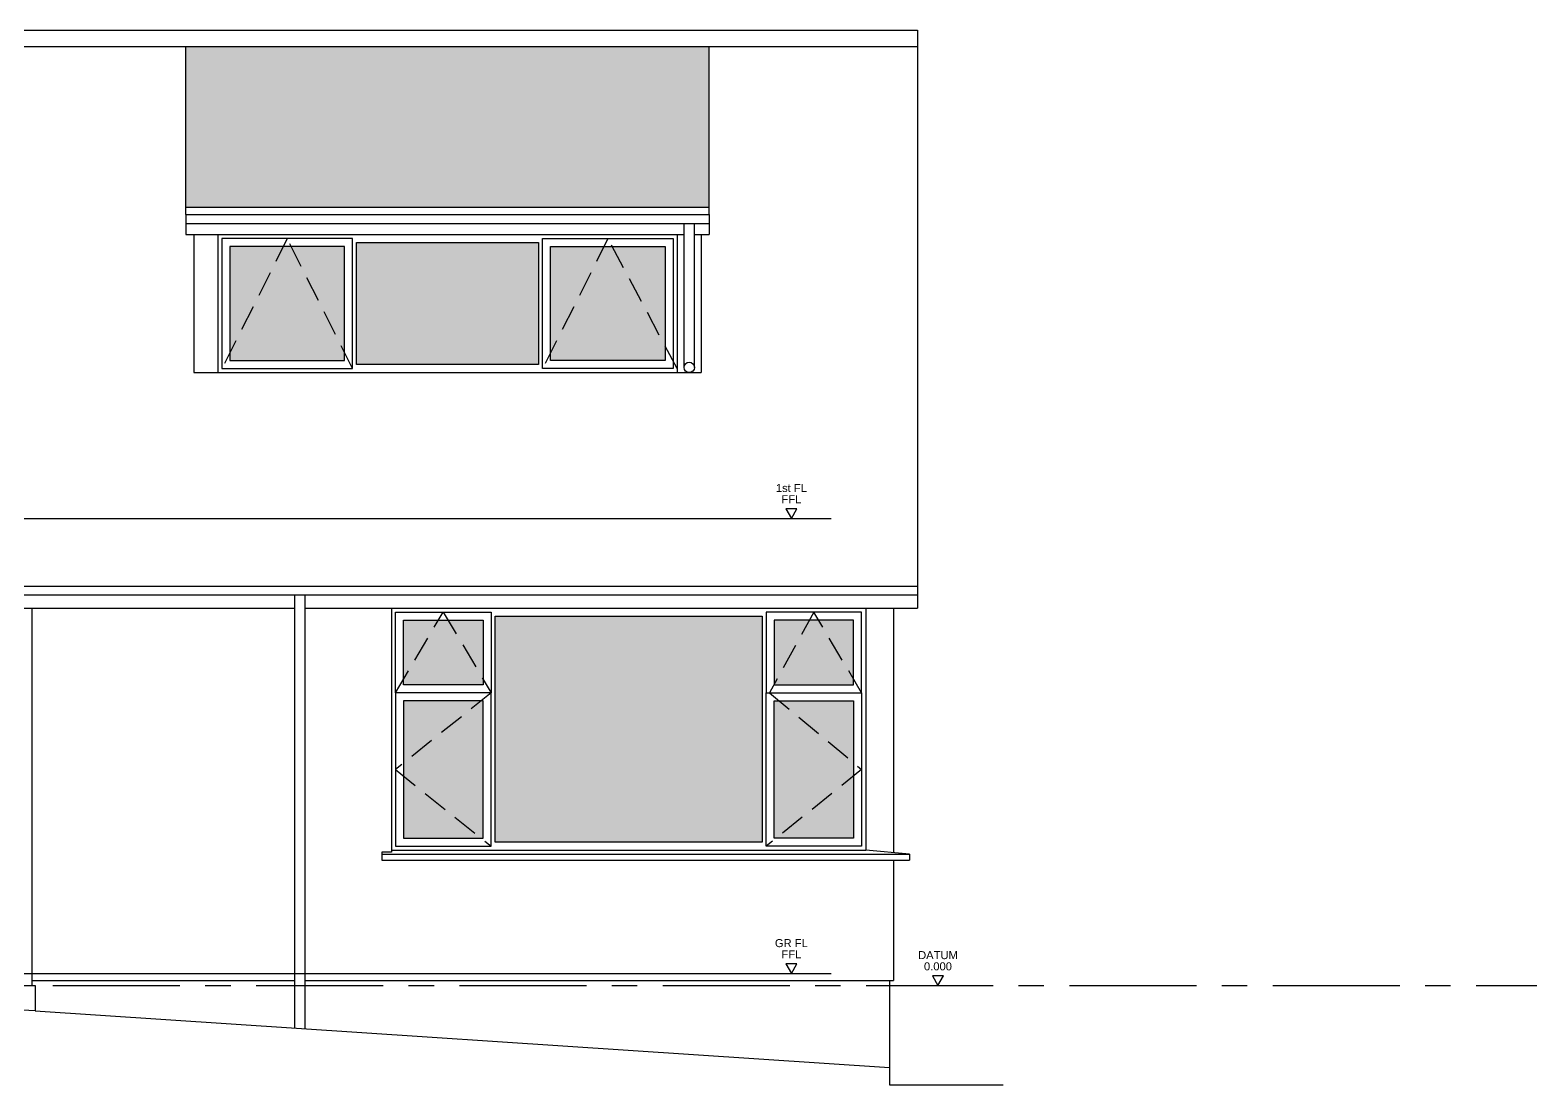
# Model space of a CAD drawing. Header units: millimetres. Extents: x 0 to 257100, y -5590 to 37493.
# Drawn here: x 169589 to 179000, y 13279 to 19866 of the extents above; entities that cross this region are included whole.
import ezdxf
from ezdxf.enums import TextEntityAlignment as Align

# ---------------------------------------------------------------- set-up
doc = ezdxf.new("R2010")
doc.units = ezdxf.units.MM
doc.header["$LTSCALE"] = 25
doc.header["$MEASUREMENT"] = 0
doc.linetypes.add('CENTER', pattern=[50.8, 31.75, -6.35, 6.35, -6.35])
doc.linetypes.add('DASHED2', pattern=[9.525, 6.35, -3.175])
for name, color, linetype in [('04 - Hatching', 252, 'Continuous'), ('08 - Levels', 8, 'CENTER'), ('20 - Existing Walls', 2, 'Continuous'), ('24 - Stair-Ramp', 1, 'Continuous'), ('31 - Windows', 1, 'Continuous'), ('43 - Floor Finish', 6, 'Continuous'), ('47 - Roof Finish', 70, 'Continuous'), ('52 -', 2, 'Continuous'), ('94 - Landscaping', 7, 'Continuous')]:
    doc.layers.add(name, color=color, linetype=linetype)
doc.layers.add('G-LVLS', color=1, linetype='Continuous', plot=False)
doc.styles.get("Standard").update_dxf_attribs({"font": 'arial.ttf'})

# ---------------------------------------------------------------- blocks, each defined once
blk = doc.blocks.new('LVL')
at = {"color": 0, "linetype": 'ByBlock'}
blk.add_lwpolyline([(-1.73, 3), (0, 0), (1.73, 3)], close=True, dxfattribs=at)
at = {"color": 0, "linetype": 'ByBlock', "lineweight": -2}
for tag, p in [('TEXT', (0, 9.48)), ('SPOTHEIGHT', (0, 5.98))]:
    blk.add_attdef(tag, text='', height=2.5, dxfattribs=at).set_placement(p, align=Align.MIDDLE_CENTER)

msp = doc.modelspace()

# ---------------------------------------------------------------- hatches: boundary and pattern name
at = {"layer": '04 - Hatching', "transparency": 33554687}
h = msp.add_hatch(dxfattribs=at)
h.set_pattern_fill('SPANISH', color=256, scale=99)
h.set_pattern_definition([(94.844, (172196.0097, 18770.2551), (118.8, -1425.6), [109.6878, -6924.6367]), (0, (172186.75, 18770.26), (118.8, 118.8), [33.0224, -85.7776]), (0, (172186.75, 18879.55), (118.8, 118.8), [42.285, -76.515]), (90, (172186.75, 18760.75), (-118.8, 118.8), [12.035, -106.765]), (90, (172229.03, 18760.75), (-118.8, 118.8), [11.88, -106.92]), (85.156, (172219.7697, 18770.2551), (118.8, 1425.6), [109.6878, -6924.6367]), (52.52382, (172220.3357, 18776.9333), (1544.4, 2019.6), [30.573, -4460.3183]), (18.435, (172238.937, 18801.196), (-118.8, 0), [29.886, -345.7925]), (341.565, (172267.29, 18810.647), (118.8, -1e-13), [30.054, -345.624]), (307.47618, (172177.0017, 18801.143), (-1544.4, 2019.6), [30.2865, -4460.6049]), (52.52382, (172229.032, 18772.631), (1544.4, 2019.6), [25.7778, -4465.1136]), (18.435, (172244.716, 18793.09), (-118.8, 0), [23.7947, -351.884]), (341.565, (172267.29, 18800.613), (118.8, -1e-13), [23.963, -351.716]), (307.47618, (172290.023, 18793.0354), (-1544.4, 2019.6), [25.5155, -4465.376])])
h.paths.add_polyline_path([(170561.5, 18760.8), (173830.5, 18760.8), (173830.5, 19763.3), (170561.5, 19763.3)])
at = {"layer": '04 - Hatching', "transparency": 33554534}
h = msp.add_hatch(color=256, dxfattribs=at)
h.dxf.hatch_style = 1
h.paths.add_polyline_path([(172839.4, 17802), (173555.5, 17802), (173555.5, 18514), (172839.4, 18514)])
h.paths.add_polyline_path([(171627.7, 17777), (172764.4, 17777), (172764.4, 18539), (171627.7, 18539)])
h.paths.add_polyline_path([(170836.5, 17802), (171552.7, 17802), (171552.7, 18514), (170836.5, 18514)])
h = msp.add_hatch(color=256, dxfattribs=at)
h.dxf.hatch_style = 1
h.paths.add_polyline_path([(174732.5, 15677.7), (174235.1, 15677.7), (174235.1, 14819), (174732.5, 14819)])
h.paths.add_polyline_path([(174235.1, 15777.7), (174732.5, 15777.7), (174732.5, 16182), (174235.1, 16182)])
h.paths.add_polyline_path([(174160.1, 16207), (172492.9, 16207), (172492.9, 14794), (174160.1, 14794)])
h.paths.add_polyline_path([(171920.5, 15777.7), (172417.9, 15777.7), (172417.9, 16182), (171920.5, 16182)])
h.paths.add_polyline_path([(172417.9, 15677.7), (171920.5, 15677.7), (171920.5, 14819), (172417.9, 14819)])

# ---------------------------------------------------------------- linework, layer by layer
at = {"layer": '08 - Levels'}
msp.add_line((158300, 13900), (179000, 13900), dxfattribs=at)
at = {"layer": '20 - Existing Walls'}
for p, q in [((170611.5, 18589), (170611.5, 17727)), ((170761.5, 18589), (170761.5, 17727)), ((173630.5, 18589), (173630.5, 17727)), ((173780.5, 18589), (173780.5, 17727)), ((169598.5, 16257), (169598.5, 13900)), ((171845.5, 16257), (171845.5, 14732)), ((174982, 16257), (174982, 14728.7)), ((174982, 14682), (174982, 13931)), ((169598.5, 13931), (171239, 13931)), ((171304, 13931), (174982, 13931)), ((174957, 13931), (174957, 13279.4))]:
    msp.add_line(p, q, dxfattribs=at)
at = {"layer": '24 - Stair-Ramp'}
for p, q in [((167719.5, 13900), (169619.5, 13900)), ((169619.5, 13900), (169619.5, 13741))]:
    msp.add_line(p, q, dxfattribs=at)
at = {"layer": '31 - Windows', "linetype": 'DASHED2'}
for p, q in [((171194.6, 18564), (170786.5, 17752)), ((171602.7, 17752), (171194.6, 18564)), ((173197.4, 18564), (172789.4, 17752)), ((173630.5, 17752), (173197.4, 18564)), ((171870.5, 15727.7), (172169.2, 16232)), ((172169.2, 16232), (172467.9, 15727.7)), ((174483.8, 16232), (174207.7, 15727.7)), ((174782.5, 15727.7), (174483.8, 16232)), ((172467.9, 15727.7), (171870.5, 15248.3)), ((174207.7, 15727.7), (174782.5, 15248.3)), ((171870.5, 15248.3), (172467.9, 14769)), ((174782.5, 15248.3), (174185.1, 14769))]:
    msp.add_line(p, q, dxfattribs=at)
at = {"layer": '31 - Windows'}
for p, q in [((174807.5, 16257), (174807.5, 14744)), ((171785.5, 14732), (171785.5, 14682)), ((171845.5, 14732), (171785.5, 14732)), ((171785.5, 14720), (175082, 14720)), ((171785.5, 14682), (175082, 14682)), ((171845.5, 14744), (174807.5, 14744)), ((175082, 14720), (174807.5, 14744)), ((175082, 14720), (175082, 14682))]:
    msp.add_line(p, q, dxfattribs=at)
for points in [[(170786.5, 17752), (171602.7, 17752), (171602.7, 18564), (170786.5, 18564)], [(173605.5, 17752), (172789.4, 17752), (172789.4, 18564), (173605.5, 18564)], [(170836.5, 17802), (171552.7, 17802), (171552.7, 18514), (170836.5, 18514)], [(172764.4, 17777), (171627.7, 17777), (171627.7, 18539), (172764.4, 18539)], [(173555.5, 17802), (172839.4, 17802), (172839.4, 18514), (173555.5, 18514)], [(172467.9, 15727.7), (171870.5, 15727.7), (171870.5, 16232), (172467.9, 16232)], [(172492.9, 16207), (174160.1, 16207), (174160.1, 14794), (172492.9, 14794)], [(174185.1, 15727.7), (174782.5, 15727.7), (174782.5, 16232), (174185.1, 16232)], [(172417.9, 15777.7), (171920.5, 15777.7), (171920.5, 16182), (172417.9, 16182)], [(174235.1, 15777.7), (174732.5, 15777.7), (174732.5, 16182), (174235.1, 16182)], [(172467.9, 15727.7), (171870.5, 15727.7), (171870.5, 14769), (172467.9, 14769)], [(174185.1, 15727.7), (174782.5, 15727.7), (174782.5, 14769), (174185.1, 14769)], [(172417.9, 15677.7), (171920.5, 15677.7), (171920.5, 14819), (172417.9, 14819)], [(174235.1, 15677.7), (174732.5, 15677.7), (174732.5, 14819), (174235.1, 14819)]]:
    msp.add_lwpolyline(points, close=True, dxfattribs=at)
at = {"layer": '43 - Floor Finish'}
for p, q in [((160547, 16817), (174592.5, 16817)), ((160547, 13975), (174592.5, 13975))]:
    msp.add_line(p, q, dxfattribs=at)
at = {"layer": '47 - Roof Finish'}
for p, q in [((159977, 19866), (175132, 19866)), ((175132, 19866), (175132, 16394)), ((159977, 19763.3), (175132, 19763.3)), ((170561.5, 18714), (170561.5, 19763.3)), ((173830.5, 18714), (173830.5, 19763.3)), ((170561.5, 18760.8), (173830.5, 18760.8)), ((170561.5, 18659), (170561.5, 18589)), ((173830.5, 18659), (173830.5, 18589)), ((170561.5, 18589), (173673, 18589)), ((173738, 18589), (173830.5, 18589)), ((170611.5, 17727), (173780.5, 17727)), ((175132, 16339), (175132, 16257)), ((166392.5, 16257), (171239, 16257)), ((171304, 16257), (175132, 16257))]:
    msp.add_line(p, q, dxfattribs=at)
at = {"layer": '52 -'}
for p, q in [((170561.5, 18714), (170561.5, 18659)), ((170561.5, 18714), (173830.5, 18714)), ((170561.5, 18659), (173830.5, 18659)), ((173673, 17759.5), (173673, 18659)), ((173738, 17759.5), (173738, 18659)), ((173830.5, 18714), (173830.5, 18659)), ((166392.5, 16394), (175132, 16394)), ((175132, 16394), (175132, 16339)), ((166392.5, 16339), (175132, 16339)), ((171239, 16339), (171239, 13633.9)), ((171304, 16339), (171304, 13629.6))]:
    msp.add_line(p, q, dxfattribs=at)
msp.add_circle((173705.5, 17759.5), 32.5, dxfattribs=at)
at = {"layer": '94 - Landscaping'}
for p, q in [((169619.5, 13741), (167719.5, 13846)), ((169619.5, 13741), (174957, 13388)), ((174957, 13279.4), (175667, 13279.4))]:
    msp.add_line(p, q, dxfattribs=at)

# ---------------------------------------------------------------- block references
at = {"layer": 'G-LVLS', "xscale": 20, "yscale": 20, "zscale": 20}
for p, values in [((174343.4, 16817), {'TEXT': '1st FL', 'SPOTHEIGHT': 'FFL'}), ((174343.4, 13975), {'TEXT': 'GR FL', 'SPOTHEIGHT': 'FFL'}), ((175259.1, 13900), {'TEXT': 'DATUM', 'SPOTHEIGHT': '0.000'})]:
    msp.add_blockref('LVL', p, dxfattribs=at).add_auto_attribs(values)

doc.saveas('drawing.dxf')
